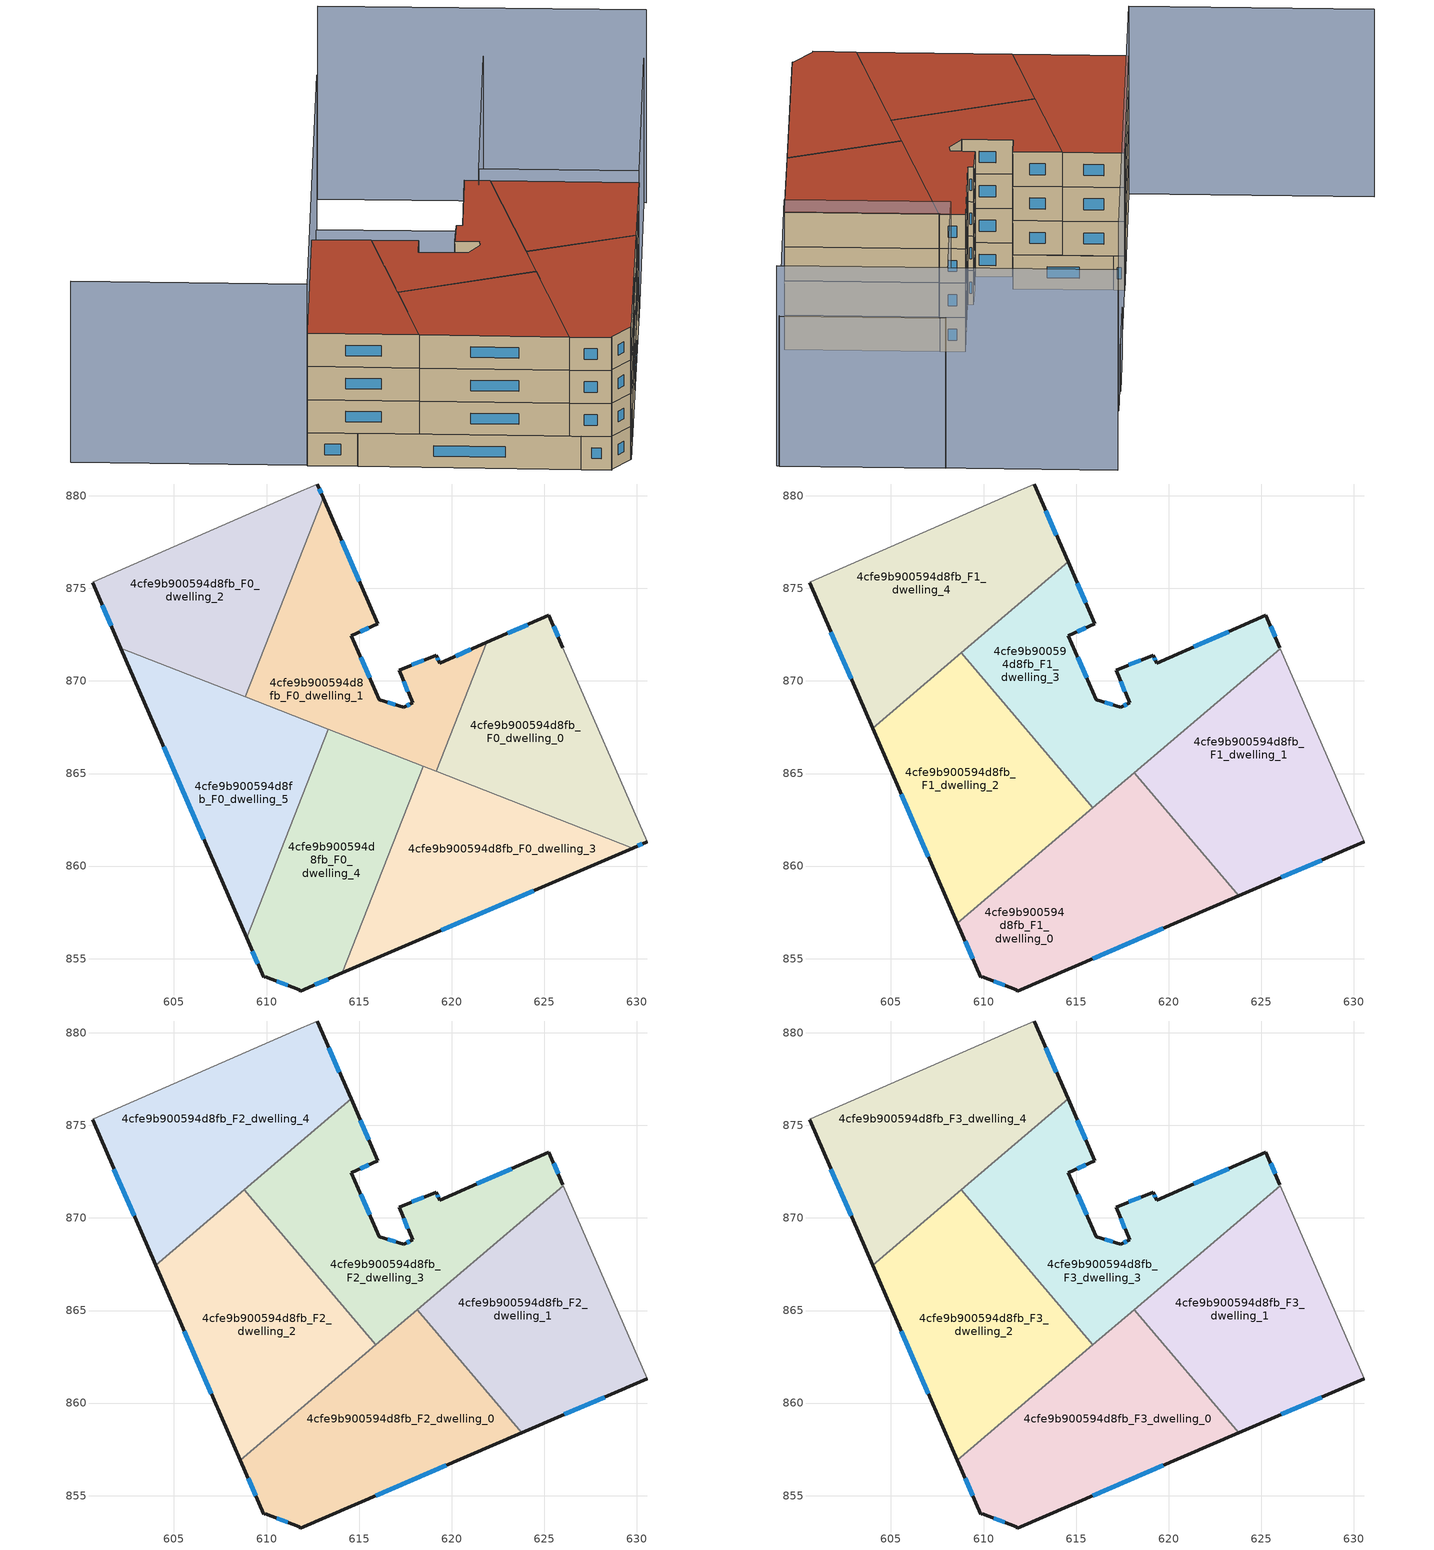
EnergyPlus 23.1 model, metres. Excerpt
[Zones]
4cfe9b900594d8fb_F0_dwelling_0
 floor ground (EU_floor_Construction): 626,871.79 630.57,861.32 629.77,860.97 619.17,865.11 621.89,872.08 625.24,873.54 z0
 wall outside (EU_wall_Construction): 626,871.79 625.24,873.54 621.89,872.08 / 629.77,860.97 630.57,861.32 z0:3
 wall adiabatic (EU_wall_Construction): 630.57,861.32 626,871.79 z0:3
 wall to 4cfe9b900594d8fb_F0_dwelling_1 (EU_wall_Construction): 621.89,872.08 619.17,865.11 z0:3
 wall to 4cfe9b900594d8fb_F0_dwelling_3 (EU_wall_Construction): 619.17,865.11 629.77,860.97 z0:3
 window (EU_Window_Construction): 624.1,873.05 623.03,872.58 / 625.74,872.39 625.5,872.95 / 630.04,861.09 630.3,861.2 z1.02:1.98
4cfe9b900594d8fb_F0_dwelling_1
 floor ground (EU_floor_Construction): 621.89,872.08 619.17,865.11 608.86,869.14 613.06,879.88 616.02,873.08 614.57,872.45 616.08,868.99 617.42,868.59 617.88,868.83 617.16,870.58 619.17,871.4 619.34,870.96 z0
 wall outside (EU_wall_Construction): 621.89,872.08 619.34,870.96 619.17,871.4 617.16,870.58 617.88,868.83 617.42,868.59 616.08,868.99 614.57,872.45 616.02,873.08 613.06,879.88 z0:3
 wall to 4cfe9b900594d8fb_F0_dwelling_2 (EU_wall_Construction): 613.06,879.88 608.86,869.14 z0:3
 wall to 4cfe9b900594d8fb_F0_dwelling_4 (EU_wall_Construction): 613.32,867.4 618.46,865.39 z0:3
 wall to 4cfe9b900594d8fb_F0_dwelling_3 (EU_wall_Construction): 618.46,865.39 619.17,865.11 z0:3
 wall to 4cfe9b900594d8fb_F0_dwelling_5 (EU_wall_Construction): 608.86,869.14 613.32,867.4 z0:3
 window (EU_Window_Construction): 615.06,872.67 615.52,872.87 / 615.57,870.16 615.08,871.27 / 616.96,868.72 616.53,868.85 / 617.72,868.75 617.57,868.67 / 617.41,869.99 617.64,869.43 / 618.48,871.12 617.84,870.86 / 619.28,871.11 619.23,871.25 / 621.02,871.7 620.21,871.34 / 615.01,875.4 614.06,877.57 z1.02:1.98
4cfe9b900594d8fb_F0_dwelling_2
 floor ground (EU_floor_Construction): 612.73,880.64 613.06,879.88 608.86,869.14 602.13,871.77 600.6,875.3 600.66,875.35 611.46,880.08 z0
 wall outside (EU_wall_Construction): 613.06,879.88 612.73,880.64 / 600.6,875.3 602.13,871.77 z0:3
 wall adiabatic (EU_wall_Construction): 612.73,880.64 611.46,880.08 600.66,875.35 600.6,875.3 z0:3
 wall to 4cfe9b900594d8fb_F0_dwelling_5 (EU_wall_Construction): 602.13,871.77 608.86,869.14 z0:3
 window (EU_Window_Construction): 612.94,880.14 612.84,880.38 / 601.12,874.1 601.61,872.97 z1.02:1.98
4cfe9b900594d8fb_F0_dwelling_3
 floor ground (EU_floor_Construction): 629.77,860.97 614.1,854.23 618.46,865.39 z0
 wall outside (EU_wall_Construction): 614.1,854.23 629.77,860.97 z0:3
 wall to 4cfe9b900594d8fb_F0_dwelling_4 (EU_wall_Construction): 618.46,865.39 614.1,854.23 z0:3
 window (EU_Window_Construction): 619.43,856.53 624.43,858.68 z1.02:1.98
 ceiling adiabatic (EU_roof_Construction): 629.77,860.97 618.46,865.39 618.26,864.88 623.77,858.39 z3
4cfe9b900594d8fb_F0_dwelling_4
 floor ground (EU_floor_Construction): 618.46,865.39 614.1,854.23 611.82,853.25 611.75,853.32 609.94,854.03 609.84,854 608.92,856.13 613.32,867.4 z0
 wall outside (EU_wall_Construction): 608.92,856.13 609.84,854 609.94,854.03 611.75,853.32 611.82,853.25 614.1,854.23 z0:3
 wall to 4cfe9b900594d8fb_F0_dwelling_5 (EU_wall_Construction): 613.32,867.4 608.92,856.13 z0:3
 window (EU_Window_Construction): 609.23,855.4 609.53,854.72 / 612.6,853.59 613.32,853.9 / 610.56,853.79 611.14,853.56 z1.02:1.98
4cfe9b900594d8fb_F0_dwelling_5
 floor ground (EU_floor_Construction): 613.32,867.4 608.92,856.13 602.13,871.77 z0
 wall outside (EU_wall_Construction): 602.13,871.77 608.92,856.13 z0:3
 window (EU_Window_Construction): 604.44,866.45 606.61,861.45 z1.02:1.98
4cfe9b900594d8fb_F1_dwelling_0
 floor to 4cfe9b900594d8fb_F0_dwelling_4 (EU_floor_Construction): 618.12,865.04 618.26,864.88 614.1,854.23 611.82,853.25 611.75,853.32 609.94,854.03 609.84,854 608.92,856.13 609.56,857.76 z3
 floor to 4cfe9b900594d8fb_F0_dwelling_5 (EU_floor_Construction): 609.56,857.76 608.92,856.13 608.57,856.92 z3
 floor to 4cfe9b900594d8fb_F0_dwelling_3 (EU_floor_Construction): 618.26,864.88 623.77,858.39 614.1,854.23 z3
 wall outside (EU_wall_Construction): 608.57,856.92 609.84,854 609.94,854.03 611.75,853.32 611.82,853.25 623.77,858.39 z3:6
 wall to 4cfe9b900594d8fb_F1_dwelling_1 (EU_wall_Construction): 623.77,858.39 618.12,865.04 z3:6
 wall to 4cfe9b900594d8fb_F1_dwelling_2 (EU_wall_Construction): 615.9,863.15 608.57,856.92 z3:6
 wall to 4cfe9b900594d8fb_F1_dwelling_3 (EU_wall_Construction): 618.12,865.04 615.9,863.15 z3:6
 window (EU_Window_Construction): 615.89,855 619.71,856.65 / 610.56,853.79 611.14,853.56 / 609,855.93 609.41,854.99 z4.02:4.98
4cfe9b900594d8fb_F1_dwelling_1
 floor to 4cfe9b900594d8fb_F0_dwelling_0 (EU_floor_Construction): 626.02,871.75 630.57,861.32 629.76,860.97 619.17,865.11 619.65,866.33 z3
 floor to 4cfe9b900594d8fb_F0_dwelling_1 (EU_floor_Construction): 619.65,866.33 619.17,865.11 618.51,865.37 z3
 floor to 4cfe9b900594d8fb_F0_dwelling_4 (EU_floor_Construction): 618.42,865.29 618.26,864.88 618.13,865.04 z3
 floor adiabatic (EU_floor_Construction): 629.76,860.97 623.77,858.39 618.26,864.88 618.42,865.29 618.13,865.04 619.65,866.33 618.51,865.37 z3
 wall outside (EU_wall_Construction): 623.77,858.39 630.57,861.32 z3:6
 wall adiabatic (EU_wall_Construction): 630.57,861.32 626.02,871.75 z3:6
 wall to 4cfe9b900594d8fb_F1_dwelling_3 (EU_wall_Construction): 626.02,871.75 618.12,865.04 z3:6
 window (EU_Window_Construction): 626.09,859.39 628.26,860.32 z4.02:4.98
4cfe9b900594d8fb_F1_dwelling_2
 floor to 4cfe9b900594d8fb_F0_dwelling_5 (EU_floor_Construction): 611.77,868 613,866.56 609.56,857.76 608.57,856.92 604,867.46 606.89,869.91 z3
 floor to 4cfe9b900594d8fb_F0_dwelling_4 (EU_floor_Construction): 613,866.56 615.9,863.15 609.56,857.76 z3
 floor to 4cfe9b900594d8fb_F0_dwelling_2 (EU_floor_Construction): 608.79,871.52 609.47,870.71 608.86,869.14 606.89,869.91 z3
 floor to 4cfe9b900594d8fb_F0_dwelling_1 (EU_floor_Construction): 609.47,870.71 611.77,868 608.86,869.14 z3
 wall outside (EU_wall_Construction): 604,867.46 608.57,856.92 z3:6
 wall to 4cfe9b900594d8fb_F1_dwelling_3 (EU_wall_Construction): 615.9,863.15 608.79,871.52 z3:6
 wall to 4cfe9b900594d8fb_F1_dwelling_4 (EU_wall_Construction): 608.79,871.52 604,867.46 z3:6
 window (EU_Window_Construction): 605.56,863.87 607.02,860.51 z4.02:4.98
4cfe9b900594d8fb_F1_dwelling_3
 floor to 4cfe9b900594d8fb_F0_dwelling_1 (EU_floor_Construction): 621.89,872.08 619.65,866.33 618.51,865.37 611.77,868 609.47,870.71 610.28,872.79 614.56,876.43 616.02,873.08 614.57,872.45 616.08,868.99 617.42,868.59 617.88,868.83 617.16,870.58 619.17,871.4 619.34,870.96 z3
 floor to 4cfe9b900594d8fb_F0_dwelling_0 (EU_floor_Construction): 625.24,873.54 626,871.79 626.02,871.75 619.65,866.33 621.89,872.08 z3
 floor to 4cfe9b900594d8fb_F0_dwelling_4 (EU_floor_Construction): 618.46,865.39 618.42,865.29 615.9,863.15 613,866.56 613.32,867.4 z3
 floor to 4cfe9b900594d8fb_F0_dwelling_2 (EU_floor_Construction): 610.28,872.79 609.47,870.71 608.79,871.52 z3
 floor to 4cfe9b900594d8fb_F0_dwelling_5 (EU_floor_Construction): 613.32,867.4 613,866.56 611.77,868 z3
 wall outside (EU_wall_Construction): 626,871.79 625.24,873.54 619.34,870.96 619.17,871.4 617.16,870.58 617.88,868.83 617.42,868.59 616.1,868.98 616.08,868.99 614.57,872.45 616.02,873.08 614.56,876.43 z3:6
 wall adiabatic (EU_wall_Construction): 626.02,871.75 626,871.79 z3:6
 wall to 4cfe9b900594d8fb_F1_dwelling_4 (EU_wall_Construction): 614.56,876.43 608.79,871.52 z3:6
 window (EU_Window_Construction): 625.74,872.39 625.5,872.95 / 615.52,874.22 615.06,875.29 / 615.06,872.67 615.52,872.87 / 615.57,870.16 615.08,871.27 / 616.97,868.72 616.55,868.85 / 617.72,868.75 617.57,868.67 / 617.41,869.99 617.64,869.43 / 618.48,871.12 617.84,870.86 / 619.28,871.11 619.23,871.25 / 623.23,872.67 621.35,871.84 z4.02:4.98
4cfe9b900594d8fb_F1_dwelling_4
 floor to 4cfe9b900594d8fb_F0_dwelling_2 (EU_floor_Construction): 612.73,880.64 613.06,879.88 610.28,872.79 606.89,869.91 602.13,871.77 600.6,875.3 600.66,875.35 611.46,880.08 z3
 floor to 4cfe9b900594d8fb_F0_dwelling_1 (EU_floor_Construction): 613.06,879.88 614.56,876.43 610.28,872.79 z3
 floor to 4cfe9b900594d8fb_F0_dwelling_5 (EU_floor_Construction): 606.89,869.91 604,867.46 602.13,871.77 z3
 wall outside (EU_wall_Construction): 614.56,876.43 612.73,880.64 / 600.6,875.3 604,867.46 z3:6
 wall adiabatic (EU_wall_Construction): 612.73,880.64 611.46,880.08 600.66,875.35 600.6,875.3 z3:6
 window (EU_Window_Construction): 613.94,877.86 613.35,879.2 / 601.76,872.63 602.85,870.12 z4.02:4.98
4cfe9b900594d8fb_F2_dwelling_0
 floor to 4cfe9b900594d8fb_F1_dwelling_0 (EU_floor_Construction): 618.12,865.04 623.77,858.39 611.82,853.25 611.75,853.32 609.94,854.03 609.84,854 608.57,856.92 z6
 wall outside (EU_wall_Construction): 608.57,856.92 609.84,854 609.94,854.03 611.75,853.32 611.82,853.25 623.77,858.39 z6:9
 wall to 4cfe9b900594d8fb_F2_dwelling_1 (EU_wall_Construction): 623.77,858.39 618.12,865.04 z6:9
 wall to 4cfe9b900594d8fb_F2_dwelling_2 (EU_wall_Construction): 615.9,863.15 608.57,856.92 z6:9
 wall to 4cfe9b900594d8fb_F2_dwelling_3 (EU_wall_Construction): 618.12,865.04 615.9,863.15 z6:9
 window (EU_Window_Construction): 615.89,855 619.71,856.65 / 610.56,853.79 611.14,853.56 / 609,855.93 609.41,854.99 z7.02:7.98
4cfe9b900594d8fb_F2_dwelling_1
 floor to 4cfe9b900594d8fb_F1_dwelling_1 (EU_floor_Construction): 626.02,871.75 630.57,861.32 623.77,858.39 618.12,865.04 z6
 wall outside (EU_wall_Construction): 623.77,858.39 630.57,861.32 z6:9
 wall adiabatic (EU_wall_Construction): 630.57,861.32 626.02,871.75 z6:9
 wall to 4cfe9b900594d8fb_F2_dwelling_3 (EU_wall_Construction): 626.02,871.75 618.12,865.04 z6:9
 window (EU_Window_Construction): 626.09,859.39 628.26,860.32 z7.02:7.98
4cfe9b900594d8fb_F2_dwelling_2
 floor to 4cfe9b900594d8fb_F1_dwelling_2 (EU_floor_Construction): 608.79,871.52 615.9,863.15 608.57,856.92 604,867.46 z6
 wall outside (EU_wall_Construction): 604,867.46 608.57,856.92 z6:9
 wall to 4cfe9b900594d8fb_F2_dwelling_3 (EU_wall_Construction): 615.9,863.15 608.79,871.52 z6:9
 wall to 4cfe9b900594d8fb_F2_dwelling_4 (EU_wall_Construction): 608.79,871.52 604,867.46 z6:9
 window (EU_Window_Construction): 605.56,863.87 607.02,860.51 z7.02:7.98
4cfe9b900594d8fb_F2_dwelling_3
 floor to 4cfe9b900594d8fb_F1_dwelling_3 (EU_floor_Construction): 625.24,873.54 626,871.79 626.02,871.75 615.9,863.15 608.79,871.52 614.56,876.43 616.02,873.08 614.57,872.45 616.08,868.99 616.1,868.98 617.42,868.59 617.88,868.83 617.16,870.58 619.17,871.4 619.34,870.96 z6
 wall outside (EU_wall_Construction): 626,871.79 625.24,873.54 619.34,870.96 619.17,871.4 617.16,870.58 617.88,868.83 617.42,868.59 616.1,868.98 616.08,868.99 614.57,872.45 616.02,873.08 614.56,876.43 z6:9
 wall adiabatic (EU_wall_Construction): 626.02,871.75 626,871.79 z6:9
 wall to 4cfe9b900594d8fb_F2_dwelling_4 (EU_wall_Construction): 614.56,876.43 608.79,871.52 z6:9
 window (EU_Window_Construction): 625.74,872.39 625.5,872.95 / 615.52,874.22 615.06,875.29 / 615.06,872.67 615.52,872.87 / 615.57,870.16 615.08,871.27 / 616.97,868.72 616.55,868.85 / 617.72,868.75 617.57,868.67 / 617.41,869.99 617.64,869.43 / 618.48,871.12 617.84,870.86 / 619.28,871.11 619.23,871.25 / 623.23,872.67 621.35,871.84 z7.02:7.98
4cfe9b900594d8fb_F2_dwelling_4
 floor to 4cfe9b900594d8fb_F1_dwelling_4 (EU_floor_Construction): 612.73,880.64 614.56,876.43 604,867.46 600.6,875.3 600.66,875.35 611.46,880.08 z6
 wall outside (EU_wall_Construction): 614.56,876.43 612.73,880.64 / 600.6,875.3 604,867.46 z6:9
 wall adiabatic (EU_wall_Construction): 612.73,880.64 611.46,880.08 600.66,875.35 600.6,875.3 z6:9
 window (EU_Window_Construction): 613.94,877.86 613.35,879.2 / 601.76,872.63 602.85,870.12 z7.02:7.98
4cfe9b900594d8fb_F3_dwelling_0
 floor to 4cfe9b900594d8fb_F2_dwelling_0 (EU_floor_Construction): 618.12,865.04 623.77,858.39 611.82,853.25 611.75,853.32 609.94,854.03 609.84,854 608.57,856.92 z9
 wall outside (EU_wall_Construction): 608.57,856.92 609.84,854 609.94,854.03 611.75,853.32 611.82,853.25 623.77,858.39 z9:12
 wall to 4cfe9b900594d8fb_F3_dwelling_1 (EU_wall_Construction): 623.77,858.39 618.12,865.04 z9:12
 wall to 4cfe9b900594d8fb_F3_dwelling_2 (EU_wall_Construction): 615.9,863.15 608.57,856.92 z9:12
 wall to 4cfe9b900594d8fb_F3_dwelling_3 (EU_wall_Construction): 618.12,865.04 615.9,863.15 z9:12
 window (EU_Window_Construction): 615.89,855 619.71,856.65 / 610.56,853.79 611.14,853.56 / 609,855.93 609.41,854.99 z10.02:10.98
 roof outside (EU_roof_Construction): 623.77,858.39 618.12,865.04 608.57,856.92 609.84,854 609.94,854.03 611.75,853.32 611.82,853.25 z12
4cfe9b900594d8fb_F3_dwelling_1
 floor to 4cfe9b900594d8fb_F2_dwelling_1 (EU_floor_Construction): 626.02,871.75 630.57,861.32 623.77,858.39 618.12,865.04 z9
 wall outside (EU_wall_Construction): 623.77,858.39 630.57,861.32 z9:12
 wall adiabatic (EU_wall_Construction): 630.57,861.32 626.02,871.75 z9:12
 wall to 4cfe9b900594d8fb_F3_dwelling_3 (EU_wall_Construction): 626.02,871.75 618.12,865.04 z9:12
 window (EU_Window_Construction): 626.09,859.39 628.26,860.32 z10.02:10.98
 roof outside (EU_roof_Construction): 630.57,861.32 626.02,871.75 618.12,865.04 623.77,858.39 z12
4cfe9b900594d8fb_F3_dwelling_2
 floor to 4cfe9b900594d8fb_F2_dwelling_2 (EU_floor_Construction): 608.79,871.52 615.9,863.15 608.57,856.92 604,867.46 z9
 wall outside (EU_wall_Construction): 604,867.46 608.57,856.92 z9:12
 wall to 4cfe9b900594d8fb_F3_dwelling_3 (EU_wall_Construction): 615.9,863.15 608.79,871.52 z9:12
 wall to 4cfe9b900594d8fb_F3_dwelling_4 (EU_wall_Construction): 608.79,871.52 604,867.46 z9:12
 window (EU_Window_Construction): 605.56,863.87 607.02,860.51 z10.02:10.98
 roof outside (EU_roof_Construction): 615.9,863.15 608.79,871.52 604,867.46 608.57,856.92 z12
4cfe9b900594d8fb_F3_dwelling_3
 floor to 4cfe9b900594d8fb_F2_dwelling_3 (EU_floor_Construction): 625.24,873.54 626,871.79 626.02,871.75 615.9,863.15 608.79,871.52 614.56,876.43 616.02,873.08 614.57,872.45 616.08,868.99 616.1,868.98 617.42,868.59 617.88,868.83 617.16,870.58 619.17,871.4 619.34,870.96 z9
 wall outside (EU_wall_Construction): 626,871.79 625.24,873.54 619.34,870.96 619.17,871.4 617.16,870.58 617.88,868.83 617.42,868.59 616.1,868.98 616.08,868.99 614.57,872.45 616.02,873.08 614.56,876.43 z9:12
 wall adiabatic (EU_wall_Construction): 626.02,871.75 626,871.79 z9:12
 wall to 4cfe9b900594d8fb_F3_dwelling_4 (EU_wall_Construction): 614.56,876.43 608.79,871.52 z9:12
 window (EU_Window_Construction): 625.74,872.39 625.5,872.95 / 615.52,874.22 615.06,875.29 / 615.06,872.67 615.52,872.87 / 615.57,870.16 615.08,871.27 / 616.97,868.72 616.55,868.85 / 617.72,868.75 617.57,868.67 / 617.41,869.99 617.64,869.43 / 618.48,871.12 617.84,870.86 / 619.28,871.11 619.23,871.25 / 623.23,872.67 621.35,871.84 z10.02:10.98
 roof outside (EU_roof_Construction): 626.02,871.75 626,871.79 625.24,873.54 619.34,870.96 619.17,871.4 617.16,870.58 617.88,868.83 617.42,868.59 616.1,868.98 616.08,868.99 614.57,872.45 616.02,873.08 614.56,876.43 608.79,871.52 615.9,863.15 z12
4cfe9b900594d8fb_F3_dwelling_4
 floor to 4cfe9b900594d8fb_F2_dwelling_4 (EU_floor_Construction): 612.73,880.64 614.56,876.43 604,867.46 600.6,875.3 600.66,875.35 611.46,880.08 z9
 wall outside (EU_wall_Construction): 614.56,876.43 612.73,880.64 / 600.6,875.3 604,867.46 z9:12
 wall adiabatic (EU_wall_Construction): 612.73,880.64 611.46,880.08 600.66,875.35 600.6,875.3 z9:12
 window (EU_Window_Construction): 613.94,877.86 613.35,879.2 / 601.76,872.63 602.85,870.12 z10.02:10.98
 roof outside (EU_roof_Construction): 614.56,876.43 612.73,880.64 611.46,880.08 600.66,875.35 600.6,875.3 604,867.46 z12
shading: 625.66,872.53 640.19,878.89 / 640.19,878.89 645.1,867.68 / 645.1,867.68 630.57,861.32 / 630.57,861.32 625.66,872.53 z0:13.1; 625.28,886.14 629.71,876.01 / 629.71,876.01 625.05,873.97 / 625.05,873.97 620.62,884.11 / 620.62,884.11 625.28,886.14 z0:4.1; 627.75,887.15 600.66,875.35 / 600.66,875.35 593.45,891.89 z0:16.4; 645.14,867.5 635.08,890.45 z0:17.5
[Building]
EU S2 Campaign: North Axis=0; Terrain=City; Solar Distribution=FullExterior
[Site:Location]
Vienna: Latitude=48; Longitude=16.5; Time Zone=1; Elevation=183
[SizingPeriod:WeatherFileDays]
AnnualSizingPeriod: Begin Month=1; Begin Day of Month=1; End Month=12; End Day of Month=31; Day of Week for Start Day=Monday; Use Weather File Daylight Saving Period=No; Use Weather File Rain and Snow Indicators=No
[MATERIAL]
EU_InternalMass_Material: Roughness=MediumRough; Thickness=0.1; Conductivity=1; Density=1800; Specific Heat=900; Thermal Absorptance=0.9; Solar Absorptance=0.7; Visible Absorptance=0.7
[MATERIAL:NOMASS] Roughness=MediumRough; Thermal Absorptance=0.9; Solar Absorptance=0.7; Visible Absorptance=0.7
Name | Thermal Resistance
EU_wall_NoMass | 0.942466
EU_roof_NoMass | 0.551687
EU_floor_NoMass | 0.66527
[WINDOWMATERIAL:SIMPLEGLAZINGSYSTEM]
EU_Window_SimpleGlazing: UFactor=2.03367; Solar Heat Gain Coefficient=0.65; Visible Transmittance=0.65
[CONSTRUCTION]
EU_wall_Construction: EU_wall_NoMass
EU_roof_Construction: EU_roof_NoMass
EU_floor_Construction: EU_floor_NoMass
EU_Window_Construction: EU_Window_SimpleGlazing
EU_InternalMass_Construction: EU_InternalMass_Material
[ZONE] Type=1; Multiplier=1; Ceiling Height=autocalculate; Floor Area=autocalculate; Part of Total Floor Area=Yes
Name | Volume
4cfe9b900594d8fb_F0_dwelling_0 | 218.161
4cfe9b900594d8fb_F1_dwelling_0; 4cfe9b900594d8fb_F2_dwelling_0; 4cfe9b900594d8fb_F3_dwelling_0 | 261.803
4cfe9b900594d8fb_F0_dwelling_1 | 218.171
4cfe9b900594d8fb_F1_dwelling_1; 4cfe9b900594d8fb_F2_dwelling_1; 4cfe9b900594d8fb_F3_dwelling_1 | 261.801
4cfe9b900594d8fb_F0_dwelling_2 | 218.151
4cfe9b900594d8fb_F1_dwelling_2; 4cfe9b900594d8fb_F2_dwelling_2; 4cfe9b900594d8fb_F3_dwelling_2 | 261.8
4cfe9b900594d8fb_F0_dwelling_3 | 218.169
4cfe9b900594d8fb_F1_dwelling_3; 4cfe9b900594d8fb_F2_dwelling_3; 4cfe9b900594d8fb_F3_dwelling_3 | 261.787
4cfe9b900594d8fb_F0_dwelling_4 | 218.176
4cfe9b900594d8fb_F1_dwelling_4; 4cfe9b900594d8fb_F2_dwelling_4; 4cfe9b900594d8fb_F3_dwelling_4 | 261.768
4cfe9b900594d8fb_F0_dwelling_5 | 218.158
[INTERNALMASS] Construction=EU_InternalMass_Construction
Name | Zone or ZoneList | Surface Area
4cfe9b900594d8fb_F0_dwelling_0_EU_InternalMass | 4cfe9b900594d8fb_F0_dwelling_0 | 72.7204
4cfe9b900594d8fb_F0_dwelling_1_EU_InternalMass | 4cfe9b900594d8fb_F0_dwelling_1 | 72.7238
4cfe9b900594d8fb_F0_dwelling_2_EU_InternalMass | 4cfe9b900594d8fb_F0_dwelling_2 | 72.7172
4cfe9b900594d8fb_F0_dwelling_3_EU_InternalMass | 4cfe9b900594d8fb_F0_dwelling_3 | 72.723
4cfe9b900594d8fb_F0_dwelling_4_EU_InternalMass | 4cfe9b900594d8fb_F0_dwelling_4 | 72.7254
4cfe9b900594d8fb_F0_dwelling_5_EU_InternalMass | 4cfe9b900594d8fb_F0_dwelling_5 | 72.7197
4cfe9b900594d8fb_F1_dwelling_0_EU_InternalMass | 4cfe9b900594d8fb_F1_dwelling_0 | 87.2672
4cfe9b900594d8fb_F1_dwelling_1_EU_InternalMass | 4cfe9b900594d8fb_F1_dwelling_1 | 87.2677
4cfe9b900594d8fb_F1_dwelling_2_EU_InternalMass | 4cfe9b900594d8fb_F1_dwelling_2 | 87.267
4cfe9b900594d8fb_F1_dwelling_3_EU_InternalMass | 4cfe9b900594d8fb_F1_dwelling_3 | 87.2617
4cfe9b900594d8fb_F1_dwelling_4_EU_InternalMass | 4cfe9b900594d8fb_F1_dwelling_4 | 87.2564
4cfe9b900594d8fb_F2_dwelling_0_EU_InternalMass | 4cfe9b900594d8fb_F2_dwelling_0 | 87.2672
4cfe9b900594d8fb_F2_dwelling_1_EU_InternalMass | 4cfe9b900594d8fb_F2_dwelling_1 | 87.2677
4cfe9b900594d8fb_F2_dwelling_2_EU_InternalMass | 4cfe9b900594d8fb_F2_dwelling_2 | 87.267
4cfe9b900594d8fb_F2_dwelling_3_EU_InternalMass | 4cfe9b900594d8fb_F2_dwelling_3 | 87.2617
4cfe9b900594d8fb_F2_dwelling_4_EU_InternalMass | 4cfe9b900594d8fb_F2_dwelling_4 | 87.2564
4cfe9b900594d8fb_F3_dwelling_0_EU_InternalMass | 4cfe9b900594d8fb_F3_dwelling_0 | 87.2672
4cfe9b900594d8fb_F3_dwelling_1_EU_InternalMass | 4cfe9b900594d8fb_F3_dwelling_1 | 87.2677
4cfe9b900594d8fb_F3_dwelling_2_EU_InternalMass | 4cfe9b900594d8fb_F3_dwelling_2 | 87.267
4cfe9b900594d8fb_F3_dwelling_3_EU_InternalMass | 4cfe9b900594d8fb_F3_dwelling_3 | 87.2617
4cfe9b900594d8fb_F3_dwelling_4_EU_InternalMass | 4cfe9b900594d8fb_F3_dwelling_4 | 87.2564
[OTHEREQUIPMENT] Fuel Type=Electricity; Design Level Calculation Method=Watts/Area; Power per Zone Floor Area=1; Fraction Latent=0; Fraction Radiant=0; Fraction Lost=0; Carbon Dioxide Generation Rate=0; EndUse Subcategory=EU_Step8_InternalGains
Name | Zone or ZoneList or Space or SpaceList | Schedule
EU_Step8_InternalGain_4cfe9b900594d8fb_F0_dwelling_0_f000 | 4cfe9b900594d8fb_F0_dwelling_0 | EU_Step8_GainSchedule_4cfe9b900594d8fb_F0_dwelling_0_f000
EU_Step8_InternalGain_4cfe9b900594d8fb_F0_dwelling_1_f000 | 4cfe9b900594d8fb_F0_dwelling_1 | EU_Step8_GainSchedule_4cfe9b900594d8fb_F0_dwelling_1_f000
EU_Step8_InternalGain_4cfe9b900594d8fb_F0_dwelling_2_f000 | 4cfe9b900594d8fb_F0_dwelling_2 | EU_Step8_GainSchedule_4cfe9b900594d8fb_F0_dwelling_2_f000
EU_Step8_InternalGain_4cfe9b900594d8fb_F0_dwelling_3_f000 | 4cfe9b900594d8fb_F0_dwelling_3 | EU_Step8_GainSchedule_4cfe9b900594d8fb_F0_dwelling_3_f000
EU_Step8_InternalGain_4cfe9b900594d8fb_F0_dwelling_4_f000 | 4cfe9b900594d8fb_F0_dwelling_4 | EU_Step8_GainSchedule_4cfe9b900594d8fb_F0_dwelling_4_f000
EU_Step8_InternalGain_4cfe9b900594d8fb_F0_dwelling_5_f000 | 4cfe9b900594d8fb_F0_dwelling_5 | EU_Step8_GainSchedule_4cfe9b900594d8fb_F0_dwelling_5_f000
EU_Step8_InternalGain_4cfe9b900594d8fb_F1_dwelling_0_f000 | 4cfe9b900594d8fb_F1_dwelling_0 | EU_Step8_GainSchedule_4cfe9b900594d8fb_F1_dwelling_0_f000
EU_Step8_InternalGain_4cfe9b900594d8fb_F1_dwelling_1_f000 | 4cfe9b900594d8fb_F1_dwelling_1 | EU_Step8_GainSchedule_4cfe9b900594d8fb_F1_dwelling_1_f000
EU_Step8_InternalGain_4cfe9b900594d8fb_F1_dwelling_2_f000 | 4cfe9b900594d8fb_F1_dwelling_2 | EU_Step8_GainSchedule_4cfe9b900594d8fb_F1_dwelling_2_f000
EU_Step8_InternalGain_4cfe9b900594d8fb_F1_dwelling_3_f000 | 4cfe9b900594d8fb_F1_dwelling_3 | EU_Step8_GainSchedule_4cfe9b900594d8fb_F1_dwelling_3_f000
EU_Step8_InternalGain_4cfe9b900594d8fb_F1_dwelling_4_f000 | 4cfe9b900594d8fb_F1_dwelling_4 | EU_Step8_GainSchedule_4cfe9b900594d8fb_F1_dwelling_4_f000
EU_Step8_InternalGain_4cfe9b900594d8fb_F2_dwelling_0_f000 | 4cfe9b900594d8fb_F2_dwelling_0 | EU_Step8_GainSchedule_4cfe9b900594d8fb_F2_dwelling_0_f000
EU_Step8_InternalGain_4cfe9b900594d8fb_F2_dwelling_1_f000 | 4cfe9b900594d8fb_F2_dwelling_1 | EU_Step8_GainSchedule_4cfe9b900594d8fb_F2_dwelling_1_f000
EU_Step8_InternalGain_4cfe9b900594d8fb_F2_dwelling_2_f000 | 4cfe9b900594d8fb_F2_dwelling_2 | EU_Step8_GainSchedule_4cfe9b900594d8fb_F2_dwelling_2_f000
EU_Step8_InternalGain_4cfe9b900594d8fb_F2_dwelling_3_f000 | 4cfe9b900594d8fb_F2_dwelling_3 | EU_Step8_GainSchedule_4cfe9b900594d8fb_F2_dwelling_3_f000
EU_Step8_InternalGain_4cfe9b900594d8fb_F2_dwelling_4_f000 | 4cfe9b900594d8fb_F2_dwelling_4 | EU_Step8_GainSchedule_4cfe9b900594d8fb_F2_dwelling_4_f000
EU_Step8_InternalGain_4cfe9b900594d8fb_F3_dwelling_0_f000 | 4cfe9b900594d8fb_F3_dwelling_0 | EU_Step8_GainSchedule_4cfe9b900594d8fb_F3_dwelling_0_f000
EU_Step8_InternalGain_4cfe9b900594d8fb_F3_dwelling_1_f000 | 4cfe9b900594d8fb_F3_dwelling_1 | EU_Step8_GainSchedule_4cfe9b900594d8fb_F3_dwelling_1_f000
EU_Step8_InternalGain_4cfe9b900594d8fb_F3_dwelling_2_f000 | 4cfe9b900594d8fb_F3_dwelling_2 | EU_Step8_GainSchedule_4cfe9b900594d8fb_F3_dwelling_2_f000
EU_Step8_InternalGain_4cfe9b900594d8fb_F3_dwelling_3_f000 | 4cfe9b900594d8fb_F3_dwelling_3 | EU_Step8_GainSchedule_4cfe9b900594d8fb_F3_dwelling_3_f000
EU_Step8_InternalGain_4cfe9b900594d8fb_F3_dwelling_4_f000 | 4cfe9b900594d8fb_F3_dwelling_4 | EU_Step8_GainSchedule_4cfe9b900594d8fb_F3_dwelling_4_f000
[ZONEVENTILATION:DESIGNFLOWRATE] Schedule=EU_AlwaysOn; Design Flow Rate Calculation Method=AirChanges/Hour; Air Changes per Hour=0.530523; Ventilation Type=Natural; Fan Pressure Rise=0; Fan Total Efficiency=1; Constant Term Coefficient=1; Temperature Term Coefficient=0; Velocity Term Coefficient=0; Velocity Squared Term Coefficient=0; Minimum Indoor Temperature=-100; Maximum Indoor Temperature=100; Delta Temperature=-100; Minimum Outdoor Temperature=-100; Maximum Outdoor Temperature=100; Maximum Wind Speed=40
Name | Zone or ZoneList or Space or SpaceList
EU_ConstantAir_4cfe9b900594d8fb_F0_dwelling_0 | 4cfe9b900594d8fb_F0_dwelling_0
EU_ConstantAir_4cfe9b900594d8fb_F0_dwelling_1 | 4cfe9b900594d8fb_F0_dwelling_1
EU_ConstantAir_4cfe9b900594d8fb_F0_dwelling_2 | 4cfe9b900594d8fb_F0_dwelling_2
EU_ConstantAir_4cfe9b900594d8fb_F0_dwelling_3 | 4cfe9b900594d8fb_F0_dwelling_3
EU_ConstantAir_4cfe9b900594d8fb_F0_dwelling_4 | 4cfe9b900594d8fb_F0_dwelling_4
EU_ConstantAir_4cfe9b900594d8fb_F0_dwelling_5 | 4cfe9b900594d8fb_F0_dwelling_5
EU_ConstantAir_4cfe9b900594d8fb_F1_dwelling_0 | 4cfe9b900594d8fb_F1_dwelling_0
EU_ConstantAir_4cfe9b900594d8fb_F1_dwelling_1 | 4cfe9b900594d8fb_F1_dwelling_1
EU_ConstantAir_4cfe9b900594d8fb_F1_dwelling_2 | 4cfe9b900594d8fb_F1_dwelling_2
EU_ConstantAir_4cfe9b900594d8fb_F1_dwelling_3 | 4cfe9b900594d8fb_F1_dwelling_3
EU_ConstantAir_4cfe9b900594d8fb_F1_dwelling_4 | 4cfe9b900594d8fb_F1_dwelling_4
EU_ConstantAir_4cfe9b900594d8fb_F2_dwelling_0 | 4cfe9b900594d8fb_F2_dwelling_0
EU_ConstantAir_4cfe9b900594d8fb_F2_dwelling_1 | 4cfe9b900594d8fb_F2_dwelling_1
EU_ConstantAir_4cfe9b900594d8fb_F2_dwelling_2 | 4cfe9b900594d8fb_F2_dwelling_2
EU_ConstantAir_4cfe9b900594d8fb_F2_dwelling_3 | 4cfe9b900594d8fb_F2_dwelling_3
EU_ConstantAir_4cfe9b900594d8fb_F2_dwelling_4 | 4cfe9b900594d8fb_F2_dwelling_4
EU_ConstantAir_4cfe9b900594d8fb_F3_dwelling_0 | 4cfe9b900594d8fb_F3_dwelling_0
EU_ConstantAir_4cfe9b900594d8fb_F3_dwelling_1 | 4cfe9b900594d8fb_F3_dwelling_1
EU_ConstantAir_4cfe9b900594d8fb_F3_dwelling_2 | 4cfe9b900594d8fb_F3_dwelling_2
EU_ConstantAir_4cfe9b900594d8fb_F3_dwelling_3 | 4cfe9b900594d8fb_F3_dwelling_3
EU_ConstantAir_4cfe9b900594d8fb_F3_dwelling_4 | 4cfe9b900594d8fb_F3_dwelling_4
[HVACTEMPLATE:THERMOSTAT] Constant Heating Setpoint=20; Constant Cooling Setpoint=50
EU_HeatOnly_4cfe9b900594d8fb_F0_dwelling_0; EU_HeatOnly_4cfe9b900594d8fb_F0_dwelling_1; EU_HeatOnly_4cfe9b900594d8fb_F0_dwelling_2; EU_HeatOnly_4cfe9b900594d8fb_F0_dwelling_3; EU_HeatOnly_4cfe9b900594d8fb_F0_dwelling_4; EU_HeatOnly_4cfe9b900594d8fb_F0_dwelling_5; EU_HeatOnly_4cfe9b900594d8fb_F1_dwelling_0; EU_HeatOnly_4cfe9b900594d8fb_F1_dwelling_1; EU_HeatOnly_4cfe9b900594d8fb_F1_dwelling_2; EU_HeatOnly_4cfe9b900594d8fb_F1_dwelling_3; EU_HeatOnly_4cfe9b900594d8fb_F1_dwelling_4; EU_HeatOnly_4cfe9b900594d8fb_F2_dwelling_0; EU_HeatOnly_4cfe9b900594d8fb_F2_dwelling_1; EU_HeatOnly_4cfe9b900594d8fb_F2_dwelling_2; EU_HeatOnly_4cfe9b900594d8fb_F2_dwelling_3; EU_HeatOnly_4cfe9b900594d8fb_F2_dwelling_4; EU_HeatOnly_4cfe9b900594d8fb_F3_dwelling_0; EU_HeatOnly_4cfe9b900594d8fb_F3_dwelling_1; EU_HeatOnly_4cfe9b900594d8fb_F3_dwelling_2; EU_HeatOnly_4cfe9b900594d8fb_F3_dwelling_3; EU_HeatOnly_4cfe9b900594d8fb_F3_dwelling_4
[HVACTEMPLATE:ZONE:IDEALLOADSAIRSYSTEM] System Availability Schedule=EU_AlwaysOn; Maximum Heating Supply Air Temperature=50; Minimum Cooling Supply Air Temperature=13; Maximum Heating Supply Air Humidity Ratio=0.0156; Minimum Cooling Supply Air Humidity Ratio=0.0077; Heating Limit=NoLimit; Cooling Limit=NoLimit; Heating Availability Schedule=EU_AlwaysOn; Cooling Availability Schedule=EU_CoolingOff; Dehumidification Control Type=ConstantSensibleHeatRatio; Cooling Sensible Heat Ratio=0.7; Dehumidification Setpoint=60; Humidification Control Type=None; Humidification Setpoint=30; Outdoor Air Method=None; Outdoor Air Flow Rate per Person=0.00944; Outdoor Air Flow Rate per Zone Floor Area=0; Outdoor Air Flow Rate per Zone=0; Demand Controlled Ventilation Type=None; Outdoor Air Economizer Type=NoEconomizer; Heat Recovery Type=None; Sensible Heat Recovery Effectiveness=0.7; Latent Heat Recovery Effectiveness=0.65
Name | Template Thermostat
4cfe9b900594d8fb_F0_dwelling_0 | EU_HeatOnly_4cfe9b900594d8fb_F0_dwelling_0
4cfe9b900594d8fb_F0_dwelling_1 | EU_HeatOnly_4cfe9b900594d8fb_F0_dwelling_1
4cfe9b900594d8fb_F0_dwelling_2 | EU_HeatOnly_4cfe9b900594d8fb_F0_dwelling_2
4cfe9b900594d8fb_F0_dwelling_3 | EU_HeatOnly_4cfe9b900594d8fb_F0_dwelling_3
4cfe9b900594d8fb_F0_dwelling_4 | EU_HeatOnly_4cfe9b900594d8fb_F0_dwelling_4
4cfe9b900594d8fb_F0_dwelling_5 | EU_HeatOnly_4cfe9b900594d8fb_F0_dwelling_5
4cfe9b900594d8fb_F1_dwelling_0 | EU_HeatOnly_4cfe9b900594d8fb_F1_dwelling_0
4cfe9b900594d8fb_F1_dwelling_1 | EU_HeatOnly_4cfe9b900594d8fb_F1_dwelling_1
4cfe9b900594d8fb_F1_dwelling_2 | EU_HeatOnly_4cfe9b900594d8fb_F1_dwelling_2
4cfe9b900594d8fb_F1_dwelling_3 | EU_HeatOnly_4cfe9b900594d8fb_F1_dwelling_3
4cfe9b900594d8fb_F1_dwelling_4 | EU_HeatOnly_4cfe9b900594d8fb_F1_dwelling_4
4cfe9b900594d8fb_F2_dwelling_0 | EU_HeatOnly_4cfe9b900594d8fb_F2_dwelling_0
4cfe9b900594d8fb_F2_dwelling_1 | EU_HeatOnly_4cfe9b900594d8fb_F2_dwelling_1
4cfe9b900594d8fb_F2_dwelling_2 | EU_HeatOnly_4cfe9b900594d8fb_F2_dwelling_2
4cfe9b900594d8fb_F2_dwelling_3 | EU_HeatOnly_4cfe9b900594d8fb_F2_dwelling_3
4cfe9b900594d8fb_F2_dwelling_4 | EU_HeatOnly_4cfe9b900594d8fb_F2_dwelling_4
4cfe9b900594d8fb_F3_dwelling_0 | EU_HeatOnly_4cfe9b900594d8fb_F3_dwelling_0
4cfe9b900594d8fb_F3_dwelling_1 | EU_HeatOnly_4cfe9b900594d8fb_F3_dwelling_1
4cfe9b900594d8fb_F3_dwelling_2 | EU_HeatOnly_4cfe9b900594d8fb_F3_dwelling_2
4cfe9b900594d8fb_F3_dwelling_3 | EU_HeatOnly_4cfe9b900594d8fb_F3_dwelling_3
4cfe9b900594d8fb_F3_dwelling_4 | EU_HeatOnly_4cfe9b900594d8fb_F3_dwelling_4
[SIZING:ZONE] Zone Cooling Design Supply Air Temperature Input Method=SupplyAirTemperature; Zone Cooling Design Supply Air Temperature=13; Zone Heating Design Supply Air Temperature Input Method=SupplyAirTemperature; Zone Heating Design Supply Air Temperature=50; Zone Cooling Design Supply Air Humidity Ratio=0.008; Zone Heating Design Supply Air Humidity Ratio=0.008; Cooling Design Air Flow Method=DesignDay; Cooling Design Air Flow Rate=0; Cooling Minimum Air Flow per Zone Floor Area=0.000762; Cooling Minimum Air Flow=0; Cooling Minimum Air Flow Fraction=0.2; Heating Design Air Flow Method=DesignDay; Heating Design Air Flow Rate=0; Heating Maximum Air Flow per Zone Floor Area=0.002032; Heating Maximum Air Flow=0.141576; Heating Maximum Air Flow Fraction=0.3; Account for Dedicated Outdoor Air System=No; Dedicated Outdoor Air System Control Strategy=NeutralSupplyAir; Dedicated Outdoor Air Low Setpoint Temperature for Design=autosize; Dedicated Outdoor Air High Setpoint Temperature for Design=autosize; Zone Load Sizing Method=Sensible Load Only No Latent Load; Zone Latent Cooling Design Supply Air Humidity Ratio Input Method=HumidityRatioDifference; Zone Cooling Design Supply Air Humidity Ratio Difference=0.005; Zone Latent Heating Design Supply Air Humidity Ratio Input Method=HumidityRatioDifference; Zone Humidification Design Supply Air Humidity Ratio Difference=0.005
4cfe9b900594d8fb_F0_dwelling_0; 4cfe9b900594d8fb_F0_dwelling_1; 4cfe9b900594d8fb_F0_dwelling_2; 4cfe9b900594d8fb_F0_dwelling_3; 4cfe9b900594d8fb_F0_dwelling_4; 4cfe9b900594d8fb_F0_dwelling_5; 4cfe9b900594d8fb_F1_dwelling_0; 4cfe9b900594d8fb_F1_dwelling_1; 4cfe9b900594d8fb_F1_dwelling_2; 4cfe9b900594d8fb_F1_dwelling_3; 4cfe9b900594d8fb_F1_dwelling_4; 4cfe9b900594d8fb_F2_dwelling_0; 4cfe9b900594d8fb_F2_dwelling_1; 4cfe9b900594d8fb_F2_dwelling_2; 4cfe9b900594d8fb_F2_dwelling_3; 4cfe9b900594d8fb_F2_dwelling_4; 4cfe9b900594d8fb_F3_dwelling_0; 4cfe9b900594d8fb_F3_dwelling_1; 4cfe9b900594d8fb_F3_dwelling_2; 4cfe9b900594d8fb_F3_dwelling_3; 4cfe9b900594d8fb_F3_dwelling_4
[SCHEDULE:CONSTANT]
Name | Hourly Value
EU_AlwaysOn | 1
EU_CoolingOff | 0
[SCHEDULE:FILE] Column Number=1; Rows to Skip at Top=0; Number of Hours of Data=8760; Column Separator=Comma; Interpolate to Timestep=No; Minutes per Item=60; Adjust Schedule for Daylight Savings=Yes
Name | File
EU_Step8_GainSchedule_4cfe9b900594d8fb_F0_dwelling_0_f000 | ../../schedules/4cfe9b900594d8fb/4cfe9b900594d8fb_F0_dwelling_0_f000_gain.csv
EU_Step8_GainSchedule_4cfe9b900594d8fb_F0_dwelling_1_f000 | ../../schedules/4cfe9b900594d8fb/4cfe9b900594d8fb_F0_dwelling_1_f000_gain.csv
EU_Step8_GainSchedule_4cfe9b900594d8fb_F0_dwelling_2_f000 | ../../schedules/4cfe9b900594d8fb/4cfe9b900594d8fb_F0_dwelling_2_f000_gain.csv
EU_Step8_GainSchedule_4cfe9b900594d8fb_F0_dwelling_3_f000 | ../../schedules/4cfe9b900594d8fb/4cfe9b900594d8fb_F0_dwelling_3_f000_gain.csv
EU_Step8_GainSchedule_4cfe9b900594d8fb_F0_dwelling_4_f000 | ../../schedules/4cfe9b900594d8fb/4cfe9b900594d8fb_F0_dwelling_4_f000_gain.csv
EU_Step8_GainSchedule_4cfe9b900594d8fb_F0_dwelling_5_f000 | ../../schedules/4cfe9b900594d8fb/4cfe9b900594d8fb_F0_dwelling_5_f000_gain.csv
EU_Step8_GainSchedule_4cfe9b900594d8fb_F1_dwelling_0_f000 | ../../schedules/4cfe9b900594d8fb/4cfe9b900594d8fb_F1_dwelling_0_f000_gain.csv
EU_Step8_GainSchedule_4cfe9b900594d8fb_F1_dwelling_1_f000 | ../../schedules/4cfe9b900594d8fb/4cfe9b900594d8fb_F1_dwelling_1_f000_gain.csv
EU_Step8_GainSchedule_4cfe9b900594d8fb_F1_dwelling_2_f000 | ../../schedules/4cfe9b900594d8fb/4cfe9b900594d8fb_F1_dwelling_2_f000_gain.csv
EU_Step8_GainSchedule_4cfe9b900594d8fb_F1_dwelling_3_f000 | ../../schedules/4cfe9b900594d8fb/4cfe9b900594d8fb_F1_dwelling_3_f000_gain.csv
EU_Step8_GainSchedule_4cfe9b900594d8fb_F1_dwelling_4_f000 | ../../schedules/4cfe9b900594d8fb/4cfe9b900594d8fb_F1_dwelling_4_f000_gain.csv
EU_Step8_GainSchedule_4cfe9b900594d8fb_F2_dwelling_0_f000 | ../../schedules/4cfe9b900594d8fb/4cfe9b900594d8fb_F2_dwelling_0_f000_gain.csv
EU_Step8_GainSchedule_4cfe9b900594d8fb_F2_dwelling_1_f000 | ../../schedules/4cfe9b900594d8fb/4cfe9b900594d8fb_F2_dwelling_1_f000_gain.csv
EU_Step8_GainSchedule_4cfe9b900594d8fb_F2_dwelling_2_f000 | ../../schedules/4cfe9b900594d8fb/4cfe9b900594d8fb_F2_dwelling_2_f000_gain.csv
EU_Step8_GainSchedule_4cfe9b900594d8fb_F2_dwelling_3_f000 | ../../schedules/4cfe9b900594d8fb/4cfe9b900594d8fb_F2_dwelling_3_f000_gain.csv
EU_Step8_GainSchedule_4cfe9b900594d8fb_F2_dwelling_4_f000 | ../../schedules/4cfe9b900594d8fb/4cfe9b900594d8fb_F2_dwelling_4_f000_gain.csv
EU_Step8_GainSchedule_4cfe9b900594d8fb_F3_dwelling_0_f000 | ../../schedules/4cfe9b900594d8fb/4cfe9b900594d8fb_F3_dwelling_0_f000_gain.csv
EU_Step8_GainSchedule_4cfe9b900594d8fb_F3_dwelling_1_f000 | ../../schedules/4cfe9b900594d8fb/4cfe9b900594d8fb_F3_dwelling_1_f000_gain.csv
EU_Step8_GainSchedule_4cfe9b900594d8fb_F3_dwelling_2_f000 | ../../schedules/4cfe9b900594d8fb/4cfe9b900594d8fb_F3_dwelling_2_f000_gain.csv
EU_Step8_GainSchedule_4cfe9b900594d8fb_F3_dwelling_3_f000 | ../../schedules/4cfe9b900594d8fb/4cfe9b900594d8fb_F3_dwelling_3_f000_gain.csv
EU_Step8_GainSchedule_4cfe9b900594d8fb_F3_dwelling_4_f000 | ../../schedules/4cfe9b900594d8fb/4cfe9b900594d8fb_F3_dwelling_4_f000_gain.csv
